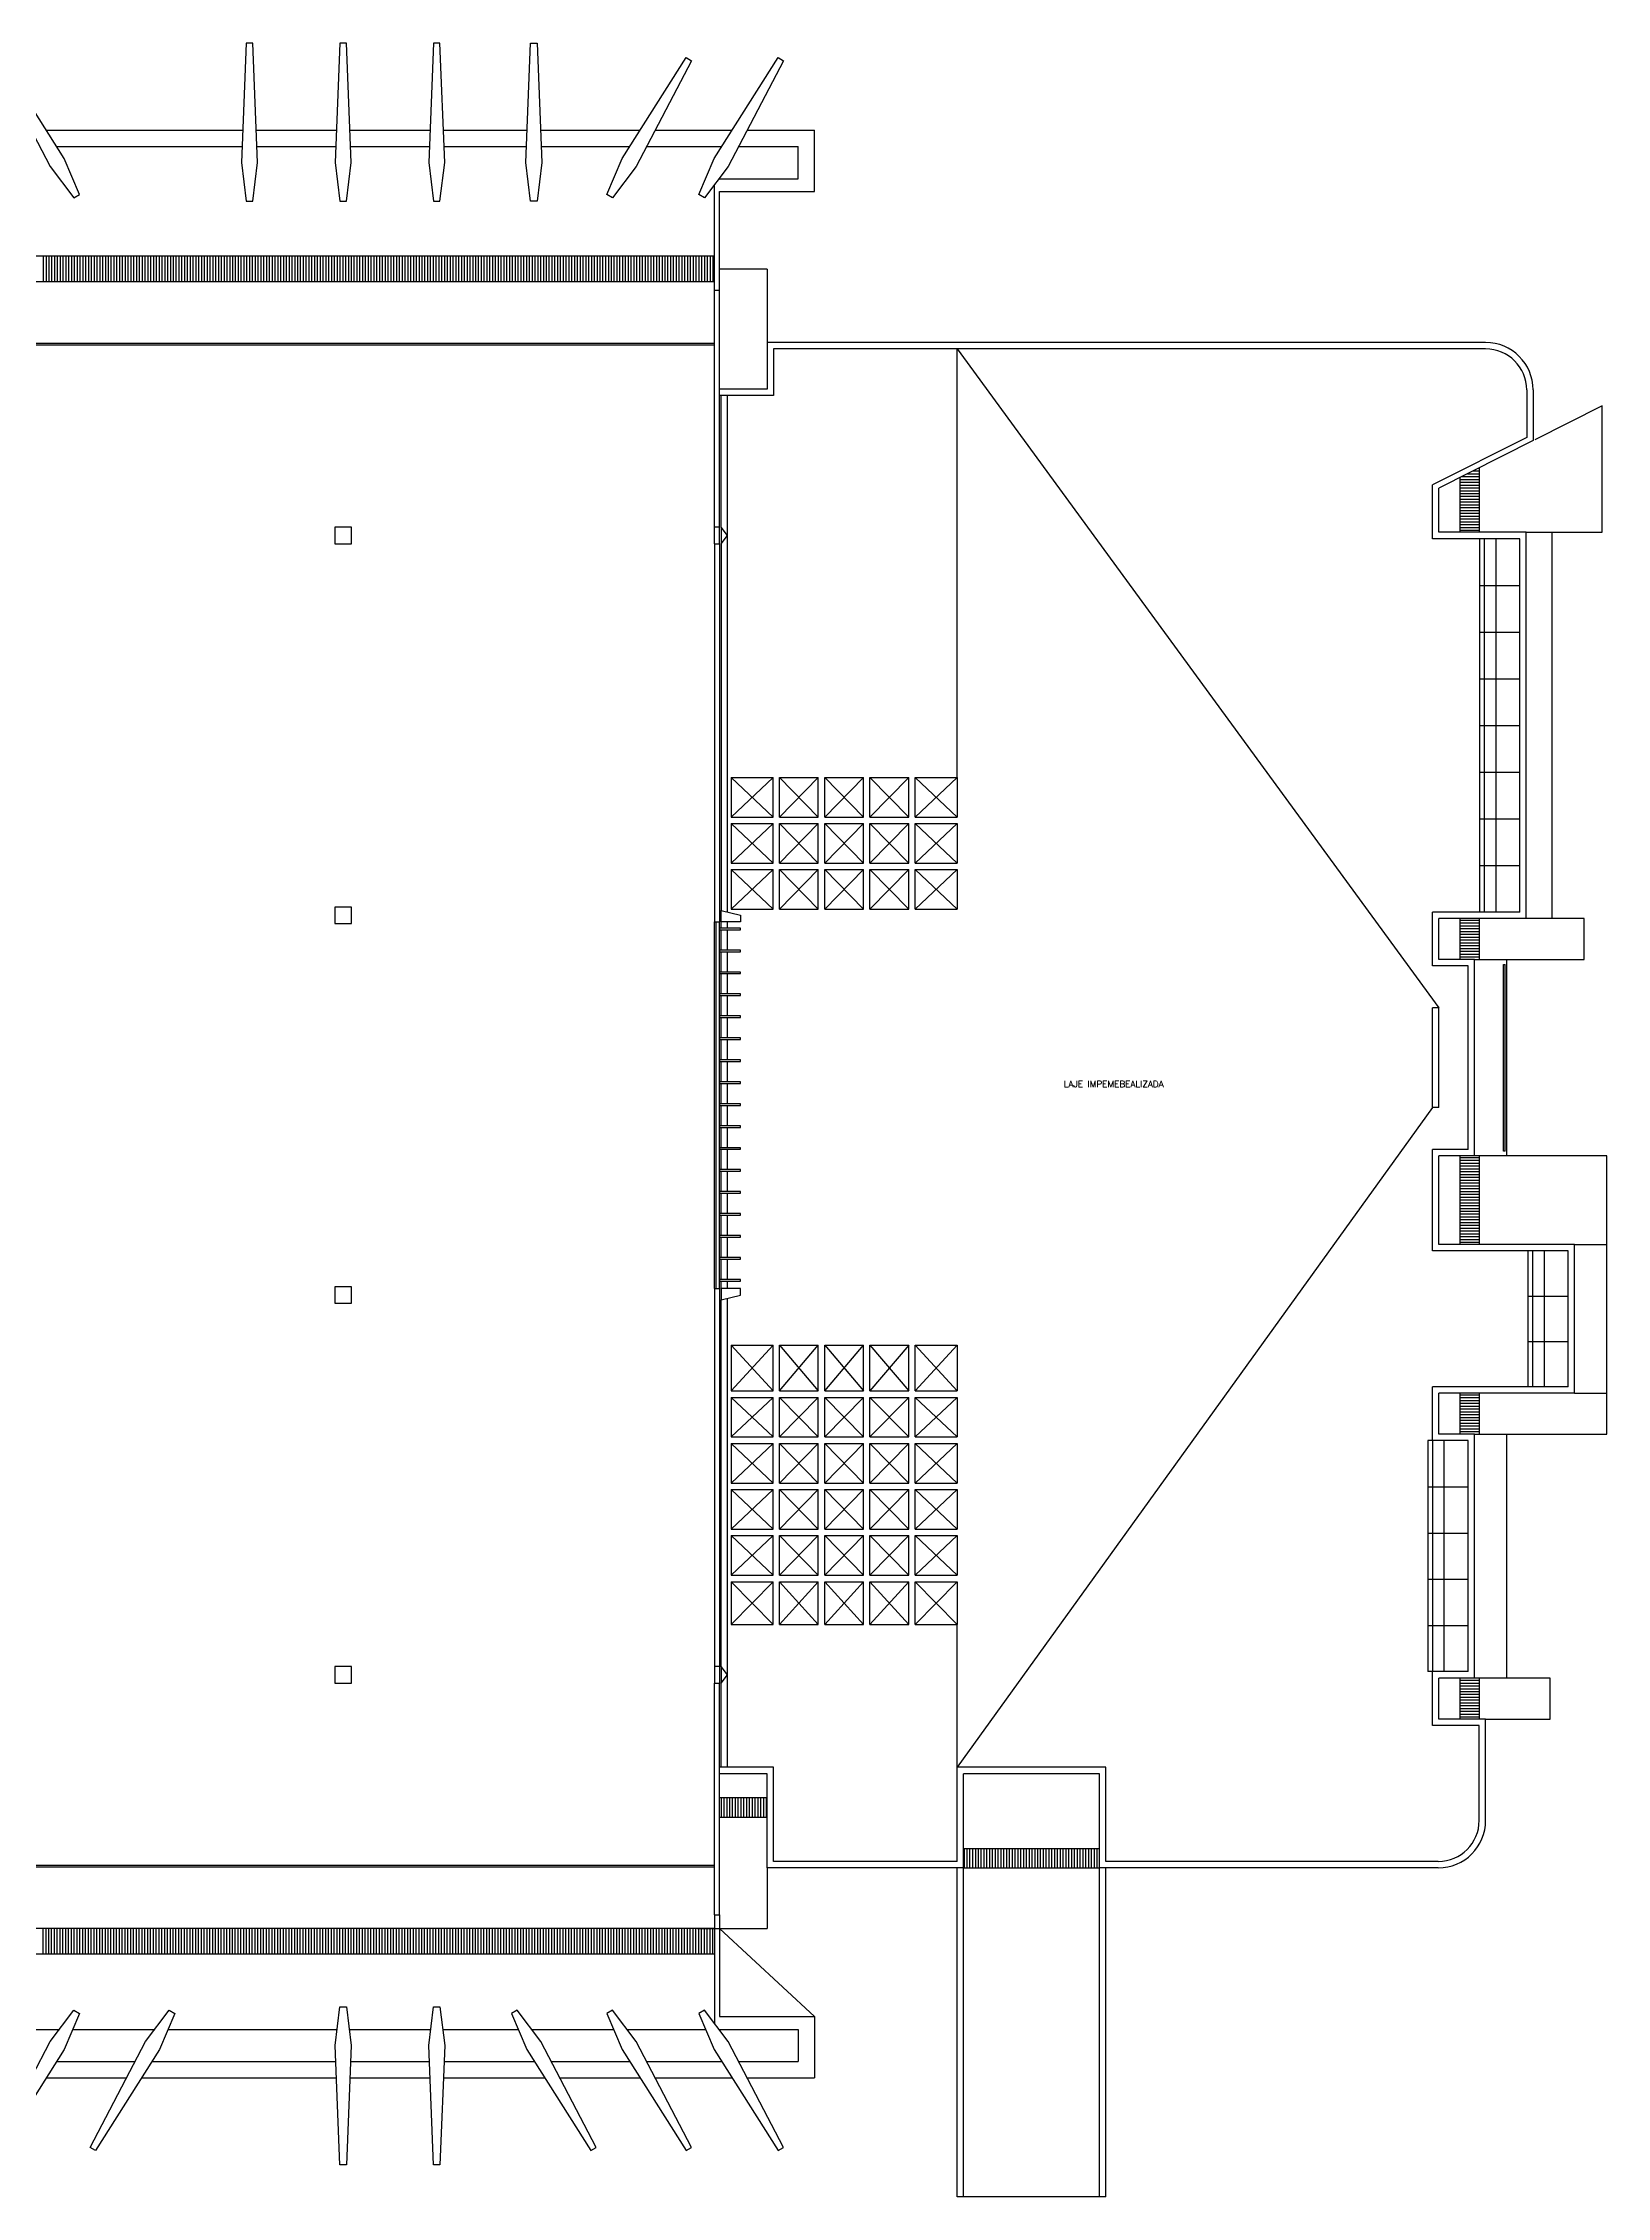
# Model space of a CAD drawing. Extents: x 140 to 273, y 29 to 100.
# Drawn here: x 224.5 to 273, y 30.6 to 97.3 of the extents above; entities that cross this region are included whole.
import ezdxf

# ---------------------------------------------------------------- set-up
doc = ezdxf.new("R2010")
doc.units = 0
doc.header["$LTSCALE"] = 0.005
doc.header["$MEASUREMENT"] = 0
doc.layers.get('0').update_dxf_attribs({"color": 2, "linetype": 'CONTINUOUS'})
for name, color, linetype in [('1', 1, 'CONTINUOUS'), ('2', 2, 'CONTINUOUS'), ('3', 2, 'CONTINUOUS'), ('6', 2, 'CONTINUOUS'), ('DIV2', 1, 'CONTINUOUS'), ('TEXTO', 2, 'CONTINUOUS')]:
    doc.layers.add(name, color=color, linetype=linetype)
doc.layers.get('0').off()
doc.layers.get('0').freeze()
doc.styles.add('UNB-100', font='simplex.shx', dxfattribs={"height": 0.2})

# ---------------------------------------------------------------- blocks, each defined once
blk = doc.blocks.new('*X4')
at = {"color": 0}
for p, q in [((84.962, 9.014), (84.962, 9.814)), ((85.05, 9.014), (85.05, 9.814)), ((85.137, 9.014), (85.137, 9.814)), ((85.225, 9.014), (85.225, 9.814)), ((85.312, 9.014), (85.312, 9.814)), ((85.4, 9.014), (85.4, 9.814)), ((85.487, 9.014), (85.487, 9.814)), ((85.575, 9.014), (85.575, 9.814)), ((85.662, 9.014), (85.662, 9.814)), ((85.75, 9.014), (85.75, 9.814)), ((85.837, 9.014), (85.837, 9.814)), ((85.925, 9.014), (85.925, 9.814)), ((86.012, 9.014), (86.012, 9.814)), ((86.1, 9.014), (86.1, 9.814)), ((86.187, 9.014), (86.187, 9.814)), ((86.275, 9.014), (86.275, 9.814)), ((86.362, 9.014), (86.362, 9.814)), ((86.45, 9.014), (86.45, 9.814)), ((86.537, 9.014), (86.537, 9.814)), ((86.625, 9.014), (86.625, 9.814)), ((86.712, 9.014), (86.712, 9.814)), ((86.8, 9.014), (86.8, 9.814)), ((86.887, 9.014), (86.887, 9.814)), ((86.975, 9.014), (86.975, 9.814)), ((87.062, 9.014), (87.062, 9.814)), ((87.15, 9.014), (87.15, 9.814)), ((87.237, 9.014), (87.237, 9.814)), ((87.325, 9.014), (87.325, 9.814)), ((87.412, 9.014), (87.412, 9.814)), ((87.5, 9.014), (87.5, 9.814)), ((87.587, 9.014), (87.587, 9.814)), ((87.675, 9.014), (87.675, 9.814)), ((87.762, 9.014), (87.762, 9.814)), ((87.85, 9.014), (87.85, 9.814)), ((87.937, 9.014), (87.937, 9.814)), ((88.025, 9.014), (88.025, 9.814)), ((88.112, 9.014), (88.112, 9.814)), ((88.2, 9.014), (88.2, 9.814)), ((88.287, 9.014), (88.287, 9.814)), ((88.375, 9.014), (88.375, 9.814)), ((88.462, 9.014), (88.462, 9.814)), ((88.55, 9.014), (88.55, 9.814)), ((88.637, 9.014), (88.637, 9.814)), ((88.725, 9.014), (88.725, 9.814)), ((88.812, 9.014), (88.812, 9.814)), ((88.9, 9.014), (88.9, 9.814)), ((88.987, 9.014), (88.987, 9.814)), ((89.075, 9.014), (89.075, 9.814)), ((89.162, 9.014), (89.162, 9.814)), ((89.25, 9.014), (89.25, 9.814)), ((89.337, 9.014), (89.337, 9.814)), ((89.425, 9.014), (89.425, 9.814)), ((89.512, 9.014), (89.512, 9.814)), ((89.6, 9.014), (89.6, 9.814)), ((89.687, 9.014), (89.687, 9.814)), ((89.775, 9.014), (89.775, 9.814)), ((89.862, 9.014), (89.862, 9.814)), ((89.95, 9.014), (89.95, 9.814)), ((90.037, 9.014), (90.037, 9.814)), ((90.125, 9.014), (90.125, 9.814)), ((90.212, 9.014), (90.212, 9.814)), ((90.3, 9.014), (90.3, 9.814)), ((90.387, 9.014), (90.387, 9.814)), ((90.475, 9.014), (90.475, 9.814)), ((90.562, 9.014), (90.562, 9.814)), ((90.65, 9.014), (90.65, 9.814)), ((90.737, 9.014), (90.737, 9.814)), ((90.825, 9.014), (90.825, 9.814)), ((90.912, 9.014), (90.912, 9.814)), ((91, 9.014), (91, 9.814)), ((91.087, 9.014), (91.087, 9.814)), ((91.175, 9.014), (91.175, 9.814)), ((91.262, 9.014), (91.262, 9.814)), ((91.35, 9.014), (91.35, 9.814)), ((91.437, 9.014), (91.437, 9.814)), ((91.525, 9.014), (91.525, 9.814)), ((91.612, 9.014), (91.612, 9.814)), ((91.7, 9.014), (91.7, 9.814)), ((91.787, 9.014), (91.787, 9.814)), ((91.875, 9.014), (91.875, 9.814)), ((91.962, 9.014), (91.962, 9.814)), ((92.05, 9.014), (92.05, 9.814)), ((92.137, 9.014), (92.137, 9.814)), ((92.225, 9.014), (92.225, 9.814)), ((92.312, 9.014), (92.312, 9.814)), ((92.4, 9.014), (92.4, 9.814)), ((92.487, 9.014), (92.487, 9.814)), ((92.575, 9.014), (92.575, 9.814)), ((92.662, 9.014), (92.662, 9.814)), ((92.75, 9.014), (92.75, 9.814)), ((92.837, 9.014), (92.837, 9.814)), ((92.925, 9.014), (92.925, 9.814)), ((93.012, 9.014), (93.012, 9.814)), ((93.1, 9.014), (93.1, 9.814)), ((93.187, 9.014), (93.187, 9.814)), ((93.275, 9.014), (93.275, 9.814)), ((93.362, 9.014), (93.362, 9.814)), ((93.45, 9.014), (93.45, 9.814)), ((93.537, 9.014), (93.537, 9.814)), ((93.625, 9.014), (93.625, 9.814)), ((93.712, 9.014), (93.712, 9.814)), ((93.8, 9.014), (93.8, 9.814)), ((93.887, 9.014), (93.887, 9.814)), ((93.975, 9.014), (93.975, 9.814)), ((94.062, 9.014), (94.062, 9.814)), ((94.15, 9.014), (94.15, 9.814)), ((94.237, 9.014), (94.237, 9.814)), ((94.325, 9.014), (94.325, 9.814)), ((94.412, 9.014), (94.412, 9.814)), ((94.5, 9.014), (94.5, 9.814)), ((94.587, 9.014), (94.587, 9.814)), ((94.675, 9.014), (94.675, 9.814)), ((94.762, 9.014), (94.762, 9.814)), ((94.85, 9.014), (94.85, 9.814)), ((94.937, 9.014), (94.937, 9.814)), ((95.025, 9.014), (95.025, 9.814)), ((95.112, 9.014), (95.112, 9.814)), ((95.2, 9.014), (95.2, 9.814)), ((95.287, 9.014), (95.287, 9.814)), ((95.375, 9.014), (95.375, 9.814)), ((95.462, 9.014), (95.462, 9.814)), ((95.55, 9.014), (95.55, 9.814)), ((95.637, 9.014), (95.637, 9.814)), ((95.725, 9.014), (95.725, 9.814)), ((95.812, 9.014), (95.812, 9.814)), ((95.9, 9.014), (95.9, 9.814)), ((95.987, 9.014), (95.987, 9.814)), ((96.075, 9.014), (96.075, 9.814)), ((96.162, 9.014), (96.162, 9.814)), ((96.25, 9.014), (96.25, 9.814)), ((96.337, 9.014), (96.337, 9.814)), ((96.425, 9.014), (96.425, 9.814)), ((96.512, 9.014), (96.512, 9.814)), ((96.6, 9.014), (96.6, 9.814)), ((96.687, 9.014), (96.687, 9.814)), ((96.775, 9.014), (96.775, 9.814)), ((96.862, 9.014), (96.862, 9.814)), ((96.95, 9.014), (96.95, 9.814)), ((97.037, 9.014), (97.037, 9.814)), ((97.125, 9.014), (97.125, 9.814)), ((97.212, 9.014), (97.212, 9.814)), ((97.3, 9.014), (97.3, 9.814)), ((97.387, 9.014), (97.387, 9.814)), ((97.475, 9.014), (97.475, 9.814)), ((97.562, 9.014), (97.562, 9.814)), ((97.65, 9.014), (97.65, 9.814)), ((97.737, 9.014), (97.737, 9.814)), ((97.825, 9.014), (97.825, 9.814)), ((97.912, 9.014), (97.912, 9.814)), ((98, 9.014), (98, 9.814)), ((98.087, 9.014), (98.087, 9.814)), ((98.175, 9.014), (98.175, 9.814)), ((98.262, 9.014), (98.262, 9.814)), ((98.35, 9.014), (98.35, 9.814)), ((98.437, 9.014), (98.437, 9.814)), ((98.525, 9.014), (98.525, 9.814)), ((98.612, 9.014), (98.612, 9.814)), ((98.7, 9.014), (98.7, 9.814)), ((98.787, 9.014), (98.787, 9.814)), ((98.875, 9.014), (98.875, 9.814)), ((98.962, 9.014), (98.962, 9.814)), ((99.05, 9.014), (99.05, 9.814)), ((99.137, 9.014), (99.137, 9.814)), ((99.225, 9.014), (99.225, 9.814)), ((99.312, 9.014), (99.312, 9.814)), ((99.4, 9.014), (99.4, 9.814)), ((99.487, 9.014), (99.487, 9.814)), ((99.575, 9.014), (99.575, 9.814)), ((99.662, 9.014), (99.662, 9.814)), ((99.75, 9.014), (99.75, 9.814)), ((99.837, 9.014), (99.837, 9.814)), ((99.925, 9.014), (99.925, 9.814)), ((100.013, 9.014), (100.013, 9.814)), ((100.1, 9.014), (100.1, 9.814)), ((100.188, 9.014), (100.188, 9.814)), ((100.275, 9.014), (100.275, 9.814)), ((100.362, 9.014), (100.362, 9.814)), ((100.45, 9.014), (100.45, 9.814)), ((100.537, 9.014), (100.537, 9.814)), ((100.625, 9.014), (100.625, 9.814)), ((100.713, 9.014), (100.713, 9.814)), ((100.8, 9.014), (100.8, 9.814)), ((100.888, 9.014), (100.888, 9.814)), ((100.975, 9.014), (100.975, 9.814)), ((101.062, 9.014), (101.062, 9.814)), ((101.15, 9.014), (101.15, 9.814)), ((101.237, 9.014), (101.237, 9.814)), ((101.325, 9.014), (101.325, 9.814)), ((101.412, 9.014), (101.412, 9.814)), ((101.5, 9.014), (101.5, 9.814)), ((101.588, 9.014), (101.588, 9.814)), ((101.675, 9.014), (101.675, 9.814)), ((101.763, 9.014), (101.763, 9.814)), ((101.85, 9.014), (101.85, 9.814)), ((101.938, 9.014), (101.938, 9.814)), ((102.025, 9.014), (102.025, 9.814)), ((102.112, 9.014), (102.112, 9.814)), ((102.2, 9.014), (102.2, 9.814)), ((102.287, 9.014), (102.287, 9.814)), ((102.375, 9.014), (102.375, 9.814)), ((102.463, 9.014), (102.463, 9.814)), ((102.55, 9.014), (102.55, 9.814)), ((102.638, 9.014), (102.638, 9.814)), ((102.725, 9.014), (102.725, 9.814)), ((102.812, 9.014), (102.812, 9.814)), ((102.9, 9.014), (102.9, 9.814)), ((102.987, 9.014), (102.987, 9.814)), ((103.075, 9.014), (103.075, 9.814)), ((103.162, 9.014), (103.162, 9.814)), ((103.25, 9.014), (103.25, 9.814)), ((103.338, 9.014), (103.338, 9.814)), ((103.425, 9.014), (103.425, 9.814)), ((103.513, 9.014), (103.513, 9.814)), ((103.6, 9.014), (103.6, 9.814)), ((103.688, 9.014), (103.688, 9.814)), ((103.775, 9.014), (103.775, 9.814)), ((103.862, 9.014), (103.862, 9.814)), ((103.95, 9.014), (103.95, 9.814)), ((104.037, 9.014), (104.037, 9.814)), ((104.125, 9.014), (104.125, 9.814)), ((104.213, 9.014), (104.213, 9.814)), ((104.3, 9.014), (104.3, 9.814)), ((104.388, 9.014), (104.388, 9.814)), ((104.475, 9.014), (104.475, 9.814)), ((104.562, 9.014), (104.562, 9.814)), ((104.65, 9.014), (104.65, 9.814)), ((104.737, 9.014), (104.737, 9.814)), ((104.825, 9.014), (104.825, 9.814)), ((104.912, 9.014), (104.912, 9.814)), ((105, 9.014), (105, 9.814)), ((105.088, 9.014), (105.088, 9.814)), ((105.175, 9.014), (105.175, 9.814)), ((105.263, 9.014), (105.263, 9.814)), ((105.35, 9.014), (105.35, 9.814)), ((105.438, 9.014), (105.438, 9.814)), ((105.525, 9.014), (105.525, 9.814)), ((105.612, 9.014), (105.612, 9.814)), ((105.7, 9.014), (105.7, 9.814))]:
    blk.add_line(p, q, dxfattribs=at)
blk = doc.blocks.new('*X5')
at = {"color": 0}
for p, q in [((105.963, 13.254), (105.963, 13.854)), ((106.05, 13.254), (106.05, 13.854)), ((106.138, 13.254), (106.138, 13.854)), ((106.225, 13.254), (106.225, 13.854)), ((106.312, 13.254), (106.312, 13.854)), ((106.4, 13.254), (106.4, 13.854)), ((106.487, 13.254), (106.487, 13.854)), ((106.575, 13.254), (106.575, 13.854)), ((106.662, 13.254), (106.662, 13.854)), ((106.75, 13.254), (106.75, 13.854)), ((106.838, 13.254), (106.838, 13.854)), ((106.925, 13.254), (106.925, 13.854)), ((107.013, 13.254), (107.013, 13.854)), ((107.1, 13.254), (107.1, 13.854)), ((107.188, 13.254), (107.188, 13.854)), ((107.275, 13.254), (107.275, 13.854)), ((107.362, 13.254), (107.362, 13.854))]:
    blk.add_line(p, q, dxfattribs=at)
blk = doc.blocks.new('*X6')
at = {"color": 0}
for p, q in [((113.487, 11.689), (113.487, 12.289)), ((113.575, 11.689), (113.575, 12.289)), ((113.662, 11.689), (113.662, 12.289)), ((113.75, 11.689), (113.75, 12.289)), ((113.838, 11.689), (113.838, 12.289)), ((113.925, 11.689), (113.925, 12.289)), ((114.013, 11.689), (114.013, 12.289)), ((114.1, 11.689), (114.1, 12.289)), ((114.188, 11.689), (114.188, 12.289)), ((114.275, 11.689), (114.275, 12.289)), ((114.362, 11.689), (114.362, 12.289)), ((114.45, 11.689), (114.45, 12.289)), ((114.537, 11.689), (114.537, 12.289)), ((114.625, 11.689), (114.625, 12.289)), ((114.713, 11.689), (114.713, 12.289)), ((114.8, 11.689), (114.8, 12.289)), ((114.888, 11.689), (114.888, 12.289)), ((114.975, 11.689), (114.975, 12.289)), ((115.062, 11.689), (115.062, 12.289)), ((115.15, 11.689), (115.15, 12.289)), ((115.237, 11.689), (115.237, 12.289)), ((115.325, 11.689), (115.325, 12.289)), ((115.412, 11.689), (115.412, 12.289)), ((115.5, 11.689), (115.5, 12.289)), ((115.588, 11.689), (115.588, 12.289)), ((115.675, 11.689), (115.675, 12.289)), ((115.763, 11.689), (115.763, 12.289)), ((115.85, 11.689), (115.85, 12.289)), ((115.938, 11.689), (115.938, 12.289)), ((116.025, 11.689), (116.025, 12.289)), ((116.112, 11.689), (116.112, 12.289)), ((116.2, 11.689), (116.2, 12.289)), ((116.287, 11.689), (116.287, 12.289)), ((116.375, 11.689), (116.375, 12.289)), ((116.463, 11.689), (116.463, 12.289)), ((116.55, 11.689), (116.55, 12.289)), ((116.638, 11.689), (116.638, 12.289)), ((116.725, 11.689), (116.725, 12.289)), ((116.812, 11.689), (116.812, 12.289)), ((116.9, 11.689), (116.9, 12.289)), ((116.987, 11.689), (116.987, 12.289)), ((117.075, 11.689), (117.075, 12.289)), ((117.162, 11.689), (117.162, 12.289)), ((117.25, 11.689), (117.25, 12.289)), ((117.338, 11.689), (117.338, 12.289)), ((117.425, 11.689), (117.425, 12.289)), ((117.513, 11.689), (117.513, 12.289)), ((117.6, 11.689), (117.6, 12.289))]:
    blk.add_line(p, q, dxfattribs=at)
blk = doc.blocks.new('*X7')
at = {"color": 0}
for p, q in [((128.83, 26.3375), (129.43, 26.3375)), ((128.83, 26.25), (129.43, 26.25)), ((128.83, 26.1625), (129.43, 26.1625)), ((128.83, 26.075), (129.43, 26.075)), ((128.83, 25.9875), (129.43, 25.9875)), ((128.83, 25.9), (129.43, 25.9)), ((128.83, 25.8125), (129.43, 25.8125)), ((128.83, 25.725), (129.43, 25.725)), ((128.83, 25.6375), (129.43, 25.6375)), ((128.83, 25.55), (129.43, 25.55)), ((128.83, 25.4625), (129.43, 25.4625)), ((128.83, 25.375), (129.43, 25.375)), ((128.83, 25.2875), (129.43, 25.2875)), ((128.83, 25.2), (129.43, 25.2)), ((128.83, 17.5), (129.43, 17.5)), ((128.83, 17.4125), (129.43, 17.4125)), ((128.83, 17.325), (129.43, 17.325)), ((128.83, 17.2375), (129.43, 17.2375)), ((128.83, 17.15), (129.43, 17.15)), ((128.83, 17.0625), (129.43, 17.0625)), ((128.83, 16.975), (129.43, 16.975)), ((128.83, 16.8875), (129.43, 16.8875)), ((128.83, 16.8), (129.43, 16.8)), ((128.83, 16.7125), (129.43, 16.7125)), ((128.83, 16.625), (129.43, 16.625)), ((128.83, 16.5375), (129.43, 16.5375)), ((128.83, 16.45), (129.43, 16.45)), ((128.83, 16.3625), (129.43, 16.3625))]:
    blk.add_line(p, q, dxfattribs=at)
blk = doc.blocks.new('*X8')
at = {"color": 0}
for p, q in [((128.83, 41.0375), (129.43, 41.0375)), ((128.83, 40.95), (129.43, 40.95)), ((128.83, 40.8625), (129.43, 40.8625)), ((128.83, 40.775), (129.43, 40.775)), ((128.83, 40.6875), (129.43, 40.6875)), ((128.83, 40.6), (129.43, 40.6)), ((128.83, 40.5125), (129.43, 40.5125)), ((128.83, 40.425), (129.43, 40.425)), ((128.83, 40.3375), (129.43, 40.3375)), ((128.83, 40.25), (129.43, 40.25)), ((128.83, 40.1625), (129.43, 40.1625)), ((128.83, 40.075), (129.43, 40.075)), ((128.83, 39.9875), (129.43, 39.9875)), ((128.83, 39.9), (129.43, 39.9)), ((128.83, 33.6875), (129.43, 33.6875)), ((128.83, 33.6), (129.43, 33.6)), ((128.83, 33.5125), (129.43, 33.5125)), ((128.83, 33.425), (129.43, 33.425)), ((128.83, 33.3375), (129.43, 33.3375)), ((128.83, 33.25), (129.43, 33.25)), ((128.83, 33.1625), (129.43, 33.1625)), ((128.83, 33.075), (129.43, 33.075)), ((128.83, 32.9875), (129.43, 32.9875)), ((128.83, 32.9), (129.43, 32.9)), ((128.83, 32.8125), (129.43, 32.8125)), ((128.83, 32.725), (129.43, 32.725)), ((128.83, 32.6375), (129.43, 32.6375)), ((128.83, 32.55), (129.43, 32.55)), ((128.83, 32.4625), (129.43, 32.4625)), ((128.83, 32.375), (129.43, 32.375)), ((128.83, 32.2875), (129.43, 32.2875)), ((128.83, 32.2), (129.43, 32.2)), ((128.83, 32.1125), (129.43, 32.1125)), ((128.83, 32.025), (129.43, 32.025)), ((128.83, 31.9375), (129.43, 31.9375)), ((128.83, 31.85), (129.43, 31.85)), ((128.83, 31.7625), (129.43, 31.7625)), ((128.83, 31.675), (129.43, 31.675)), ((128.83, 31.5875), (129.43, 31.5875)), ((128.83, 31.5), (129.43, 31.5)), ((128.83, 31.4125), (129.43, 31.4125)), ((128.83, 31.325), (129.43, 31.325)), ((128.83, 31.2375), (129.43, 31.2375)), ((128.83, 31.15), (129.43, 31.15)), ((128.83, 31.0625), (129.43, 31.0625))]:
    blk.add_line(p, q, dxfattribs=at)
blk = doc.blocks.new('*X9')
at = {"color": 0}
for p, q in [((128.89, 54.775), (129.43, 54.775)), ((129.064, 54.862), (129.43, 54.862)), ((129.237, 54.95), (129.43, 54.95)), ((129.411, 55.037), (129.43, 55.037)), ((128.83, 54.687), (129.43, 54.687)), ((128.83, 54.6), (129.43, 54.6)), ((128.83, 54.512), (129.43, 54.512)), ((128.83, 54.425), (129.43, 54.425)), ((128.83, 54.337), (129.43, 54.337)), ((128.83, 54.25), (129.43, 54.25)), ((128.83, 54.162), (129.43, 54.162)), ((128.83, 54.075), (129.43, 54.075)), ((128.83, 53.987), (129.43, 53.987)), ((128.83, 53.9), (129.43, 53.9)), ((128.83, 53.812), (129.43, 53.812)), ((128.83, 53.725), (129.43, 53.725)), ((128.83, 53.637), (129.43, 53.637)), ((128.83, 53.55), (129.43, 53.55)), ((128.83, 53.462), (129.43, 53.462)), ((128.83, 53.375), (129.43, 53.375)), ((128.83, 53.287), (129.43, 53.287)), ((128.83, 53.2), (129.43, 53.2)), ((128.83, 53.112), (129.43, 53.112))]:
    blk.add_line(p, q, dxfattribs=at)

msp = doc.modelspace()

# ---------------------------------------------------------------- linework, layer by layer
at = {"layer": '1'}
for p, q in [((224.637, 94.605), (230.714, 94.605)), ((224.953, 94.105), (230.694, 94.105)), ((231.133, 94.605), (233.614, 94.605)), ((231.154, 94.105), (233.594, 94.105)), ((234.033, 94.605), (236.514, 94.605)), ((234.054, 94.105), (236.494, 94.105)), ((236.933, 94.605), (239.519, 94.605)), ((236.954, 94.105), (239.499, 94.105)), ((239.938, 94.605), (243.016, 94.605)), ((239.959, 94.105), (242.7, 94.105)), ((243.223, 94.105), (245.55, 94.105)), ((243.485, 94.605), (245.866, 94.605)), ((246.073, 94.105), (247.919, 94.105)), ((246.335, 94.605), (248.419, 94.605)), ((247.919, 93.105), (247.919, 94.105)), ((248.419, 92.705), (248.419, 94.605)), ((245.329, 89.655), (245.329, 92.93)), ((245.461, 93.105), (247.919, 93.105)), ((245.479, 89.655), (245.479, 92.705)), ((245.479, 92.705), (248.419, 92.705)), ((245.329, 90.71), (175.279, 90.71)), ((246.954, 90.305), (245.479, 90.305)), ((246.954, 90.305), (246.954, 88.035)), ((245.329, 89.91), (198.544, 89.91)), ((252.839, 74.562), (252.839, 87.835)), ((252.839, 87.835), (267.759, 67.425)), ((272.809, 86.071), (270.724, 85.021)), ((272.809, 82.155), (272.809, 86.071)), ((269.004, 84.154), (269.004, 82.155)), ((268.404, 83.851), (268.404, 82.155)), ((270.459, 82.155), (272.809, 82.155)), ((271.259, 70.195), (271.259, 82.155)), ((268.404, 70.195), (268.404, 68.925)), ((269.004, 70.195), (269.004, 68.925)), ((272.259, 70.195), (270.459, 70.195)), ((272.259, 68.925), (272.259, 70.195)), ((268.859, 68.925), (272.259, 68.925)), ((269.759, 62.995), (269.759, 68.775)), ((269.759, 68.775), (269.809, 68.775)), ((269.809, 62.995), (269.809, 68.775)), ((269.859, 62.845), (269.859, 68.925)), ((267.559, 64.345), (252.834, 43.91)), ((268.404, 62.845), (268.404, 60.105)), ((272.959, 62.845), (268.859, 62.845)), ((269.004, 62.845), (269.004, 60.105)), ((269.809, 62.995), (269.759, 62.995)), ((272.959, 54.225), (272.959, 62.845)), ((271.959, 60.105), (272.959, 60.105)), ((268.404, 55.495), (268.404, 54.225)), ((269.004, 55.495), (269.004, 54.225)), ((271.959, 55.495), (272.959, 55.495)), ((268.859, 54.225), (272.959, 54.225)), ((269.859, 46.675), (269.859, 54.225)), ((268.404, 46.675), (268.404, 45.405)), ((271.204, 46.675), (268.859, 46.675)), ((269.004, 46.675), (269.004, 45.405)), ((271.204, 45.405), (271.204, 46.675)), ((269.204, 45.405), (271.204, 45.405)), ((246.954, 42.96), (245.479, 42.96)), ((246.954, 42.36), (245.479, 42.36)), ((253.034, 41.395), (257.244, 41.395)), ((246.954, 40.795), (246.954, 38.92)), ((252.834, 30.605), (252.834, 40.795)), ((253.034, 30.605), (253.034, 40.795)), ((253.034, 40.795), (257.244, 40.795)), ((257.244, 30.605), (257.244, 40.795)), ((257.444, 30.605), (257.444, 40.795)), ((245.329, 38.92), (198.544, 38.92)), ((244.798, 38.92), (246.954, 38.92)), ((245.329, 39.345), (245.329, 35.971)), ((245.479, 39.345), (245.479, 36.195)), ((245.479, 38.92), (248.419, 36.195)), ((245.329, 38.12), (175.279, 38.12)), ((245.479, 36.195), (248.419, 36.195)), ((248.419, 36.195), (248.419, 34.295)), ((222.404, 35.795), (225.041, 35.795)), ((225.454, 35.795), (227.991, 35.795)), ((228.404, 35.795), (233.636, 35.795)), ((234.011, 35.795), (236.536, 35.795)), ((236.911, 35.795), (239.249, 35.795)), ((239.661, 35.795), (242.199, 35.795)), ((242.611, 35.795), (245.049, 35.795)), ((245.461, 35.795), (247.919, 35.795)), ((247.919, 35.795), (247.919, 34.795)), ((224.953, 34.795), (227.38, 34.795)), ((227.903, 34.795), (233.594, 34.795)), ((234.054, 34.795), (236.494, 34.795)), ((236.954, 34.795), (239.75, 34.795)), ((240.273, 34.795), (242.7, 34.795)), ((243.223, 34.795), (245.55, 34.795)), ((246.073, 34.795), (247.919, 34.795)), ((224.637, 34.295), (227.117, 34.295)), ((227.587, 34.295), (233.614, 34.295)), ((234.033, 34.295), (236.514, 34.295)), ((236.933, 34.295), (240.066, 34.295)), ((240.535, 34.295), (243.016, 34.295)), ((243.485, 34.295), (245.866, 34.295)), ((246.335, 34.295), (248.419, 34.295)), ((257.444, 30.605), (252.834, 30.605))]:
    msp.add_line(p, q, dxfattribs=at)
at = {"layer": '2'}
for p, q in [((269.204, 88.035), (246.954, 88.035)), ((246.954, 88.035), (246.954, 86.59)), ((269.204, 87.835), (247.154, 87.835)), ((247.154, 87.835), (247.154, 86.39)), ((246.954, 86.59), (245.479, 86.59)), ((247.154, 86.39), (245.479, 86.39)), ((245.529, 82.31), (245.529, 86.39)), ((245.729, 70.395), (245.729, 86.39)), ((270.474, 86.565), (270.474, 85.095)), ((270.674, 86.565), (270.674, 84.995)), ((270.474, 85.095), (267.559, 83.625)), ((270.674, 84.995), (267.759, 83.526)), ((267.559, 81.955), (267.559, 83.625)), ((267.759, 82.155), (267.759, 83.526)), ((270.459, 82.155), (267.759, 82.155)), ((270.459, 70.195), (270.459, 82.155)), ((245.529, 81.8), (245.529, 70.445)), ((270.259, 81.955), (267.559, 81.955)), ((269.009, 81.955), (269.009, 70.395)), ((269.159, 81.955), (269.159, 70.395)), ((269.514, 81.955), (269.514, 70.395)), ((270.259, 70.395), (270.259, 81.955)), ((269.009, 80.51), (270.259, 80.51)), ((269.009, 79.065), (270.259, 79.065)), ((269.009, 77.62), (270.259, 77.62)), ((269.009, 76.175), (270.259, 76.175)), ((269.009, 74.73), (270.259, 74.73)), ((245.839, 73.335), (247.139, 74.562)), ((245.839, 74.562), (247.139, 73.335)), ((245.839, 74.562), (245.839, 73.335)), ((245.839, 74.562), (247.139, 74.562)), ((247.139, 73.335), (247.139, 74.562)), ((247.339, 73.335), (248.539, 74.562)), ((247.339, 74.562), (248.539, 73.335)), ((247.339, 73.335), (247.339, 74.562)), ((247.339, 74.562), (248.539, 74.562)), ((248.539, 73.335), (248.539, 74.562)), ((248.739, 73.335), (249.939, 74.562)), ((248.739, 74.562), (249.939, 73.335)), ((248.739, 73.335), (248.739, 74.562)), ((248.739, 74.562), (249.939, 74.562)), ((249.939, 73.335), (249.939, 74.562)), ((250.139, 73.335), (251.339, 74.562)), ((250.139, 74.562), (251.339, 73.335)), ((250.139, 73.335), (250.139, 74.562)), ((250.139, 74.562), (251.339, 74.562)), ((251.339, 73.335), (251.339, 74.562)), ((251.539, 73.335), (252.839, 74.562)), ((251.539, 74.562), (252.839, 73.335)), ((251.539, 73.335), (251.539, 74.562)), ((251.539, 74.562), (252.839, 74.562)), ((252.839, 74.562), (252.839, 73.335)), ((245.839, 73.335), (247.139, 73.335)), ((245.839, 73.135), (247.139, 71.908)), ((245.839, 71.908), (247.139, 73.135)), ((245.839, 73.135), (247.139, 73.135)), ((245.839, 73.135), (245.839, 71.908)), ((247.139, 71.908), (247.139, 73.135)), ((247.339, 73.335), (248.539, 73.335)), ((247.339, 73.135), (248.539, 71.908)), ((247.339, 71.908), (248.539, 73.135)), ((247.339, 71.908), (247.339, 73.135)), ((247.339, 73.135), (248.539, 73.135)), ((248.539, 71.908), (248.539, 73.135)), ((248.739, 73.335), (249.939, 73.335)), ((248.739, 73.135), (249.939, 71.908)), ((248.739, 71.908), (249.939, 73.135)), ((248.739, 71.908), (248.739, 73.135)), ((248.739, 73.135), (249.939, 73.135)), ((249.939, 71.908), (249.939, 73.135)), ((250.139, 73.335), (251.339, 73.335)), ((250.139, 73.135), (251.339, 71.908)), ((250.139, 71.908), (251.339, 73.135)), ((250.139, 71.908), (250.139, 73.135)), ((250.139, 73.135), (251.339, 73.135)), ((251.339, 71.908), (251.339, 73.135)), ((251.539, 73.335), (252.839, 73.335)), ((251.539, 73.135), (252.839, 71.908)), ((251.539, 71.908), (252.839, 73.135)), ((251.539, 73.135), (252.839, 73.135)), ((251.539, 71.908), (251.539, 73.135)), ((252.839, 73.135), (252.839, 71.908)), ((269.009, 73.285), (270.259, 73.285)), ((245.839, 71.908), (247.139, 71.908)), ((245.839, 71.708), (247.139, 70.48)), ((245.839, 70.48), (247.139, 71.708)), ((245.839, 71.708), (245.839, 70.48)), ((245.839, 71.708), (247.139, 71.708)), ((247.139, 70.48), (247.139, 71.708)), ((247.339, 71.908), (248.539, 71.908)), ((247.339, 71.708), (248.539, 70.48)), ((247.339, 70.48), (248.539, 71.708)), ((247.339, 70.48), (247.339, 71.708)), ((247.339, 71.708), (248.539, 71.708)), ((248.539, 70.48), (248.539, 71.708)), ((248.739, 71.908), (249.939, 71.908)), ((248.739, 71.708), (249.939, 70.48)), ((248.739, 70.48), (249.939, 71.708)), ((248.739, 70.48), (248.739, 71.708)), ((248.739, 71.708), (249.939, 71.708)), ((249.939, 70.48), (249.939, 71.708)), ((250.139, 71.908), (251.339, 71.908)), ((250.139, 71.708), (251.339, 70.48)), ((250.139, 70.48), (251.339, 71.708)), ((250.139, 70.48), (250.139, 71.708)), ((250.139, 71.708), (251.339, 71.708)), ((251.339, 70.48), (251.339, 71.708)), ((251.539, 71.908), (252.839, 71.908)), ((251.539, 71.708), (252.839, 70.48)), ((251.539, 70.48), (252.839, 71.708)), ((251.539, 70.48), (251.539, 71.708)), ((251.539, 71.708), (252.839, 71.708)), ((252.839, 71.708), (252.839, 70.48)), ((269.009, 71.84), (270.259, 71.84)), ((245.479, 58.735), (245.479, 70.095)), ((245.529, 69.898), (245.529, 70.095)), ((245.729, 69.898), (245.729, 70.095)), ((245.839, 70.48), (247.139, 70.48)), ((247.339, 70.48), (248.539, 70.48)), ((248.739, 70.48), (249.939, 70.48)), ((250.139, 70.48), (251.339, 70.48)), ((251.539, 70.48), (252.839, 70.48)), ((270.259, 70.395), (267.559, 70.395)), ((267.559, 68.725), (267.559, 70.395)), ((270.459, 70.195), (267.759, 70.195)), ((267.759, 68.925), (267.759, 70.195)), ((245.529, 69.218), (245.529, 69.848)), ((245.729, 69.218), (245.729, 69.848)), ((245.529, 68.538), (245.529, 69.168)), ((245.729, 68.538), (245.729, 69.168)), ((268.659, 68.725), (267.559, 68.725)), ((268.859, 68.925), (267.759, 68.925)), ((268.659, 63.045), (268.659, 68.725)), ((268.859, 62.845), (268.859, 68.925)), ((245.529, 67.858), (245.529, 68.488)), ((245.729, 67.858), (245.729, 68.488)), ((245.529, 67.178), (245.529, 67.808)), ((245.729, 67.178), (245.729, 67.808)), ((267.559, 64.345), (267.559, 67.425)), ((267.759, 67.425), (267.559, 67.425)), ((267.759, 64.345), (267.759, 67.425)), ((245.529, 66.498), (245.529, 67.128)), ((245.729, 66.498), (245.729, 67.128)), ((245.529, 65.818), (245.529, 66.448)), ((245.729, 65.818), (245.729, 66.448)), ((245.529, 65.138), (245.529, 65.768)), ((245.729, 65.138), (245.729, 65.768)), ((245.529, 64.458), (245.529, 65.088)), ((245.729, 64.458), (245.729, 65.088)), ((245.529, 63.778), (245.529, 64.408)), ((245.729, 63.778), (245.729, 64.408)), ((267.759, 64.345), (267.559, 64.345)), ((245.529, 63.098), (245.529, 63.728)), ((245.729, 63.098), (245.729, 63.728)), ((245.529, 62.418), (245.529, 63.048)), ((245.729, 62.418), (245.729, 63.048)), ((268.659, 63.045), (267.559, 63.045)), ((267.559, 59.905), (267.559, 63.045)), ((268.859, 62.845), (267.759, 62.845)), ((267.759, 60.105), (267.759, 62.845)), ((245.529, 61.738), (245.529, 62.368)), ((245.729, 61.738), (245.729, 62.368)), ((245.529, 61.058), (245.529, 61.688)), ((245.729, 61.058), (245.729, 61.688)), ((245.529, 60.378), (245.529, 61.008)), ((245.729, 60.378), (245.729, 61.008)), ((245.529, 59.698), (245.529, 60.328)), ((245.729, 59.698), (245.729, 60.328)), ((271.959, 60.105), (267.759, 60.105)), ((271.959, 55.495), (271.959, 60.105)), ((245.529, 59.018), (245.529, 59.648)), ((245.729, 59.018), (245.729, 59.648)), ((271.759, 59.905), (267.559, 59.905)), ((270.509, 59.905), (270.509, 55.695)), ((270.659, 59.905), (270.659, 55.695)), ((271.014, 59.905), (271.014, 55.695)), ((271.759, 55.695), (271.759, 59.905)), ((245.529, 58.735), (245.529, 58.968)), ((245.729, 58.735), (245.729, 58.968)), ((245.529, 47.03), (245.529, 58.385)), ((245.729, 43.91), (245.729, 58.435)), ((270.509, 58.502), (271.759, 58.502)), ((245.839, 56.98), (245.839, 55.566)), ((245.839, 55.566), (247.139, 56.98)), ((245.839, 56.98), (247.139, 55.566)), ((245.839, 56.98), (247.139, 56.98)), ((247.139, 55.566), (247.139, 56.98)), ((247.339, 55.566), (248.539, 56.98)), ((247.339, 56.98), (248.539, 55.566)), ((247.339, 55.566), (247.339, 56.98)), ((247.339, 56.98), (248.539, 56.98)), ((248.539, 55.566), (248.539, 56.98)), ((248.739, 55.566), (249.939, 56.98)), ((248.739, 56.98), (249.939, 55.566)), ((248.739, 55.566), (248.739, 56.98)), ((248.739, 56.98), (249.939, 56.98)), ((249.939, 55.566), (249.939, 56.98)), ((251.339, 56.98), (250.139, 55.566)), ((250.139, 56.98), (251.339, 55.566)), ((250.139, 55.566), (250.139, 56.98)), ((250.139, 56.98), (251.339, 56.98)), ((251.339, 55.566), (251.339, 56.98)), ((251.539, 55.566), (252.839, 56.98)), ((251.539, 56.98), (252.839, 55.566)), ((251.539, 55.566), (251.539, 56.98)), ((251.539, 56.98), (252.839, 56.98)), ((252.839, 56.98), (252.839, 55.566)), ((270.509, 57.099), (271.759, 57.099)), ((245.839, 55.566), (247.139, 55.566)), ((245.839, 54.139), (247.139, 55.366)), ((245.839, 55.366), (247.139, 54.139)), ((245.839, 55.366), (247.139, 55.366)), ((245.839, 55.366), (245.839, 54.139)), ((247.139, 54.139), (247.139, 55.366)), ((247.339, 55.566), (248.539, 55.566)), ((247.339, 54.139), (248.539, 55.366)), ((247.339, 55.366), (248.539, 54.139)), ((247.339, 54.139), (247.339, 55.366)), ((247.339, 55.366), (248.539, 55.366)), ((248.539, 54.139), (248.539, 55.366)), ((248.739, 55.566), (249.939, 55.566)), ((248.739, 54.139), (249.939, 55.366)), ((248.739, 55.366), (249.939, 54.139)), ((248.739, 55.366), (249.939, 55.366)), ((248.739, 54.139), (248.739, 55.366)), ((249.939, 54.139), (249.939, 55.366)), ((250.139, 55.566), (251.339, 55.566)), ((250.139, 54.139), (251.339, 55.366)), ((250.139, 55.366), (251.339, 54.139)), ((250.139, 54.139), (250.139, 55.366)), ((250.139, 55.366), (251.339, 55.366)), ((251.339, 54.139), (251.339, 55.366)), ((251.539, 55.566), (252.839, 55.566)), ((251.539, 54.139), (252.839, 55.366)), ((251.539, 55.366), (252.839, 54.139)), ((251.539, 55.366), (252.839, 55.366)), ((251.539, 54.139), (251.539, 55.366)), ((252.839, 55.366), (252.839, 54.139)), ((271.759, 55.695), (267.559, 55.695)), ((267.559, 54.025), (267.559, 55.695)), ((271.959, 55.495), (267.759, 55.495)), ((267.759, 54.225), (267.759, 55.495)), ((270.659, 55.495), (270.509, 55.495)), ((245.839, 54.139), (247.139, 54.139)), ((247.339, 54.139), (248.539, 54.139)), ((248.739, 54.139), (249.939, 54.139)), ((250.139, 54.139), (251.339, 54.139)), ((251.539, 54.139), (252.839, 54.139)), ((268.859, 54.225), (267.759, 54.225)), ((268.859, 46.675), (268.859, 54.225)), ((245.839, 53.939), (247.139, 52.712)), ((245.839, 52.712), (247.139, 53.939)), ((245.839, 53.939), (247.139, 53.939)), ((245.839, 53.939), (245.839, 52.712)), ((247.139, 52.712), (247.139, 53.939)), ((247.339, 53.939), (248.539, 52.712)), ((247.339, 52.712), (248.539, 53.939)), ((247.339, 52.712), (247.339, 53.939)), ((247.339, 53.939), (248.539, 53.939)), ((248.539, 52.712), (248.539, 53.939)), ((248.739, 53.939), (249.939, 52.712)), ((248.739, 52.712), (249.939, 53.939)), ((248.739, 52.712), (248.739, 53.939)), ((248.739, 53.939), (249.939, 53.939)), ((249.939, 52.712), (249.939, 53.939)), ((250.139, 53.939), (251.339, 52.712)), ((250.139, 52.712), (251.339, 53.939)), ((250.139, 52.712), (250.139, 53.939)), ((250.139, 53.939), (251.339, 53.939)), ((251.339, 52.712), (251.339, 53.939)), ((251.539, 53.939), (252.839, 52.712)), ((251.539, 52.712), (252.839, 53.939)), ((251.539, 53.939), (252.839, 53.939)), ((251.539, 52.712), (251.539, 53.939)), ((252.839, 53.939), (252.839, 52.712)), ((267.409, 54.025), (267.409, 46.875)), ((267.559, 54.025), (267.409, 54.025)), ((268.659, 54.025), (267.559, 54.025)), ((267.559, 54.025), (267.559, 46.875)), ((267.914, 54.025), (267.914, 46.875)), ((268.659, 46.875), (268.659, 54.025)), ((245.839, 52.712), (247.139, 52.712)), ((247.339, 52.712), (248.539, 52.712)), ((248.739, 52.712), (249.939, 52.712)), ((250.139, 52.712), (251.339, 52.712)), ((251.539, 52.712), (252.839, 52.712)), ((245.839, 52.512), (247.139, 51.285)), ((245.839, 51.285), (247.139, 52.512)), ((245.839, 52.512), (247.139, 52.512)), ((245.839, 52.512), (245.839, 51.285)), ((247.139, 51.285), (247.139, 52.512)), ((247.339, 52.512), (248.539, 51.285)), ((247.339, 51.285), (248.539, 52.512)), ((247.339, 51.285), (247.339, 52.512)), ((247.339, 52.512), (248.539, 52.512)), ((248.539, 51.285), (248.539, 52.512)), ((248.739, 52.512), (249.939, 51.285)), ((248.739, 51.285), (249.939, 52.512)), ((248.739, 52.512), (249.939, 52.512)), ((248.739, 51.285), (248.739, 52.512)), ((249.939, 51.285), (249.939, 52.512)), ((250.139, 52.512), (251.339, 51.285)), ((250.139, 51.285), (251.339, 52.512)), ((250.139, 51.285), (250.139, 52.512)), ((250.139, 52.512), (251.339, 52.512)), ((251.339, 51.285), (251.339, 52.512)), ((251.539, 52.512), (252.839, 51.285)), ((251.539, 51.285), (252.839, 52.512)), ((251.539, 52.512), (252.839, 52.512)), ((251.539, 51.285), (251.539, 52.512)), ((252.839, 52.512), (252.839, 51.285)), ((267.409, 52.595), (268.659, 52.595)), ((245.839, 51.285), (247.139, 51.285)), ((245.839, 51.085), (247.139, 49.858)), ((245.839, 49.858), (247.139, 51.085)), ((245.839, 51.085), (247.139, 51.085)), ((245.839, 51.085), (245.839, 49.858)), ((247.139, 49.858), (247.139, 51.085)), ((247.339, 51.285), (248.539, 51.285)), ((247.339, 51.085), (248.539, 49.858)), ((247.339, 49.858), (248.539, 51.085)), ((247.339, 49.858), (247.339, 51.085)), ((247.339, 51.085), (248.539, 51.085)), ((248.539, 49.858), (248.539, 51.085)), ((248.739, 51.285), (249.939, 51.285)), ((248.739, 51.085), (249.939, 49.858)), ((248.739, 49.858), (249.939, 51.085)), ((248.739, 49.858), (248.739, 51.085)), ((248.739, 51.085), (249.939, 51.085)), ((249.939, 49.858), (249.939, 51.085)), ((250.139, 51.285), (251.339, 51.285)), ((250.139, 51.085), (251.339, 49.858)), ((250.139, 49.858), (251.339, 51.085)), ((250.139, 49.858), (250.139, 51.085)), ((250.139, 51.085), (251.339, 51.085)), ((251.339, 49.858), (251.339, 51.085)), ((251.539, 51.285), (252.839, 51.285)), ((251.539, 51.085), (252.839, 49.858)), ((251.539, 49.858), (252.839, 51.085)), ((251.539, 49.858), (251.539, 51.085)), ((251.539, 51.085), (252.839, 51.085)), ((252.839, 51.085), (252.839, 49.858)), ((267.409, 51.165), (268.659, 51.165)), ((245.839, 49.858), (247.139, 49.858)), ((245.839, 48.33), (247.139, 49.658)), ((245.839, 49.658), (247.139, 48.33)), ((245.839, 49.658), (247.139, 49.658)), ((245.839, 49.658), (245.839, 48.33)), ((247.139, 48.33), (247.139, 49.658)), ((247.339, 49.858), (248.539, 49.858)), ((247.339, 48.33), (248.539, 49.658)), ((247.339, 49.658), (248.539, 48.33)), ((247.339, 48.33), (247.339, 49.658)), ((247.339, 49.658), (248.539, 49.658)), ((248.539, 48.33), (248.539, 49.658)), ((248.739, 49.858), (249.939, 49.858)), ((248.739, 48.33), (249.939, 49.658)), ((248.739, 49.658), (249.939, 48.33)), ((248.739, 49.658), (249.939, 49.658)), ((248.739, 48.33), (248.739, 49.658)), ((249.939, 48.33), (249.939, 49.658)), ((250.139, 49.858), (251.339, 49.858)), ((250.139, 48.33), (251.339, 49.658)), ((250.139, 49.658), (251.339, 48.33)), ((250.139, 48.33), (250.139, 49.658)), ((250.139, 49.658), (251.339, 49.658)), ((251.339, 48.33), (251.339, 49.658)), ((251.539, 49.858), (252.839, 49.858)), ((251.539, 48.33), (252.839, 49.658)), ((251.539, 49.658), (252.839, 48.33)), ((251.539, 49.658), (252.839, 49.658)), ((251.539, 48.33), (251.539, 49.658)), ((252.839, 49.658), (252.839, 48.33)), ((267.409, 49.735), (268.659, 49.735)), ((245.839, 48.33), (247.139, 48.33)), ((247.339, 48.33), (248.539, 48.33)), ((248.739, 48.33), (249.939, 48.33)), ((250.139, 48.33), (251.339, 48.33)), ((251.539, 48.33), (252.839, 48.33)), ((252.834, 43.91), (252.834, 48.33)), ((267.409, 48.305), (268.659, 48.305)), ((267.559, 46.875), (267.409, 46.875)), ((268.659, 46.875), (267.559, 46.875)), ((267.559, 45.205), (267.559, 46.875)), ((245.529, 43.91), (245.529, 46.52)), ((268.859, 46.675), (267.759, 46.675)), ((267.759, 45.405), (267.759, 46.675)), ((269.204, 45.405), (267.759, 45.405)), ((269.204, 42.265), (269.204, 45.405)), ((269.004, 45.205), (267.559, 45.205)), ((269.004, 42.265), (269.004, 45.205)), ((246.954, 43.91), (245.479, 43.91)), ((246.954, 43.71), (245.479, 43.71)), ((247.154, 43.91), (246.954, 43.91)), ((246.954, 40.795), (246.954, 43.71)), ((247.154, 40.995), (247.154, 43.91)), ((257.444, 43.91), (252.834, 43.91)), ((252.834, 40.995), (252.834, 43.91)), ((253.034, 40.795), (253.034, 43.71)), ((257.244, 43.71), (253.034, 43.71)), ((257.244, 40.795), (257.244, 43.71)), ((257.444, 40.995), (257.444, 43.91)), ((253.034, 40.795), (246.954, 40.795)), ((252.834, 40.995), (247.154, 40.995)), ((267.734, 40.795), (257.244, 40.795)), ((267.734, 40.995), (257.444, 40.995))]:
    msp.add_line(p, q, dxfattribs=at)
for centre, radius, start, end in [((269.204, 86.565), 1.47, 0, 90), ((269.204, 86.565), 1.27, 0, 90), ((267.734, 42.265), 1.47, 270, 0), ((267.734, 42.265), 1.27, 270, 0)]:
    msp.add_arc(centre, radius, start, end, dxfattribs=at)
at = {"layer": '3'}
for p, q in [((222.089, 87.96), (245.329, 87.96)), ((245.329, 58.735), (245.329, 70.095)), ((245.379, 58.735), (245.379, 70.095))]:
    msp.add_line(p, q, dxfattribs=at)
for points in [[(246.129, 69.848), (246.129, 69.898), (245.479, 69.898), (245.479, 69.848)], [(246.129, 69.168), (246.129, 69.218), (245.479, 69.218), (245.479, 69.168)], [(246.129, 68.488), (246.129, 68.538), (245.479, 68.538), (245.479, 68.488)], [(246.129, 67.808), (246.129, 67.858), (245.479, 67.858), (245.479, 67.808)], [(246.129, 67.128), (246.129, 67.178), (245.479, 67.178), (245.479, 67.128)], [(246.129, 66.448), (246.129, 66.498), (245.479, 66.498), (245.479, 66.448)], [(246.129, 65.768), (246.129, 65.818), (245.479, 65.818), (245.479, 65.768)], [(246.129, 65.088), (246.129, 65.138), (245.479, 65.138), (245.479, 65.088)], [(246.129, 64.408), (246.129, 64.458), (245.479, 64.458), (245.479, 64.408)], [(246.129, 63.728), (246.129, 63.778), (245.479, 63.778), (245.479, 63.728)], [(246.129, 63.048), (246.129, 63.098), (245.479, 63.098), (245.479, 63.048)], [(246.129, 62.368), (246.129, 62.418), (245.479, 62.418), (245.479, 62.368)], [(246.129, 61.688), (246.129, 61.738), (245.479, 61.738), (245.479, 61.688)], [(246.129, 61.008), (246.129, 61.058), (245.479, 61.058), (245.479, 61.008)], [(246.129, 60.328), (246.129, 60.378), (245.479, 60.378), (245.479, 60.328)], [(246.129, 59.648), (246.129, 59.698), (245.479, 59.698), (245.479, 59.648)], [(246.129, 58.968), (246.129, 59.018), (245.479, 59.018), (245.479, 58.968)]]:
    msp.add_lwpolyline(points, close=True, dxfattribs=at)
at = {"layer": '6'}
for p, q in [((245.329, 81.8), (245.329, 89.655)), ((245.329, 89.655), (245.479, 89.655)), ((245.479, 81.8), (245.479, 89.655)), ((245.479, 82.31), (245.329, 82.31)), ((245.329, 81.8), (245.329, 70.095)), ((245.329, 81.8), (245.479, 81.8)), ((245.479, 81.8), (245.479, 70.095)), ((245.329, 70.095), (245.479, 70.095)), ((245.329, 58.79), (245.329, 70.04)), ((245.479, 58.79), (245.479, 70.04)), ((245.329, 58.735), (245.329, 46.52)), ((245.329, 58.735), (245.479, 58.735)), ((245.479, 58.735), (245.479, 46.52)), ((271.204, 55.495), (269.809, 55.495)), ((245.479, 47.03), (245.329, 47.03)), ((268.659, 46.875), (268.659, 47.075)), ((245.329, 39.345), (245.329, 46.52)), ((245.329, 46.52), (245.479, 46.52)), ((245.479, 39.345), (245.479, 46.52)), ((245.329, 39.345), (245.479, 39.345))]:
    msp.add_line(p, q, dxfattribs=at)
for points in [[(225.66, 92.616), (225.19, 93.73), (223.21, 96.86), (223.037, 96.76), (224.757, 93.48), (225.487, 92.516)], [(231.024, 92.405), (231.174, 93.605), (231.024, 97.305), (230.824, 97.305), (230.674, 93.605), (230.824, 92.405)], [(233.924, 92.405), (234.074, 93.605), (233.924, 97.305), (233.724, 97.305), (233.574, 93.605), (233.724, 92.405)], [(236.824, 92.405), (236.974, 93.605), (236.824, 97.305), (236.624, 97.305), (236.474, 93.605), (236.624, 92.405)], [(239.629, 92.405), (239.479, 93.605), (239.629, 97.305), (239.829, 97.305), (239.979, 93.605), (239.829, 92.405)], [(241.992, 92.616), (242.462, 93.73), (244.442, 96.86), (244.615, 96.76), (242.895, 93.48), (242.165, 92.516)], [(244.842, 92.616), (245.312, 93.73), (247.292, 96.86), (247.465, 96.76), (245.745, 93.48), (245.015, 92.516)], [(233.569, 81.8), (234.079, 81.8), (234.079, 82.31), (233.569, 82.31)], [(245.729, 82.055), (245.529, 82.31), (245.529, 81.8)], [(233.569, 70.04), (234.079, 70.04), (234.079, 70.55), (233.569, 70.55)], [(245.529, 70.445), (246.129, 70.295), (246.129, 70.095), (245.529, 70.095)], [(233.569, 58.28), (234.079, 58.28), (234.079, 58.79), (233.569, 58.79)], [(245.529, 58.385), (246.129, 58.535), (246.129, 58.735), (245.529, 58.735)], [(233.569, 46.52), (234.079, 46.52), (234.079, 47.03), (233.569, 47.03)], [(245.729, 46.775), (245.529, 47.03), (245.529, 46.52)], [(225.66, 36.285), (225.19, 35.17), (223.21, 32.041), (223.037, 32.141), (224.757, 35.42), (225.487, 36.385)], [(228.61, 36.285), (228.14, 35.17), (226.16, 32.041), (225.987, 32.141), (227.707, 35.42), (228.437, 36.385)], [(233.924, 36.495), (234.074, 35.295), (233.924, 31.595), (233.724, 31.595), (233.574, 35.295), (233.724, 36.495)], [(236.824, 36.495), (236.974, 35.295), (236.824, 31.595), (236.624, 31.595), (236.474, 35.295), (236.624, 36.495)], [(239.042, 36.285), (239.512, 35.17), (241.492, 32.041), (241.665, 32.141), (239.945, 35.42), (239.215, 36.385)], [(241.992, 36.285), (242.462, 35.17), (244.442, 32.041), (244.615, 32.141), (242.895, 35.42), (242.165, 36.385)], [(244.842, 36.285), (245.312, 35.17), (247.292, 32.041), (247.465, 32.141), (245.745, 35.42), (245.015, 36.385)]]:
    msp.add_lwpolyline(points, close=True, dxfattribs=at)
at = {"layer": 'DIV2'}
for p, q in [((175.279, 88.01), (245.329, 88.01)), ((245.329, 40.87), (195.579, 40.87)), ((245.329, 40.82), (204.424, 40.82))]:
    msp.add_line(p, q, dxfattribs=at)

# ---------------------------------------------------------------- block references
at = {"layer": '1', "xscale": -1, "rotation": 180}
msp.add_blockref('*X4', (139.574, 99.724), dxfattribs=at)
at = {"layer": '1'}
for name in ['*X9', '*X8', '*X7', '*X5', '*X6', '*X4']:
    msp.add_blockref(name, (139.574, 29.107), dxfattribs=at)

# ---------------------------------------------------------------- texts
at = {"layer": 'TEXTO', "style": 'UNB-100'}
msp.add_text('LAJE IMPEMEBEALIZADA', height=0.2, dxfattribs=at).set_placement((256.139, 64.969))

doc.saveas('drawing.dxf')
